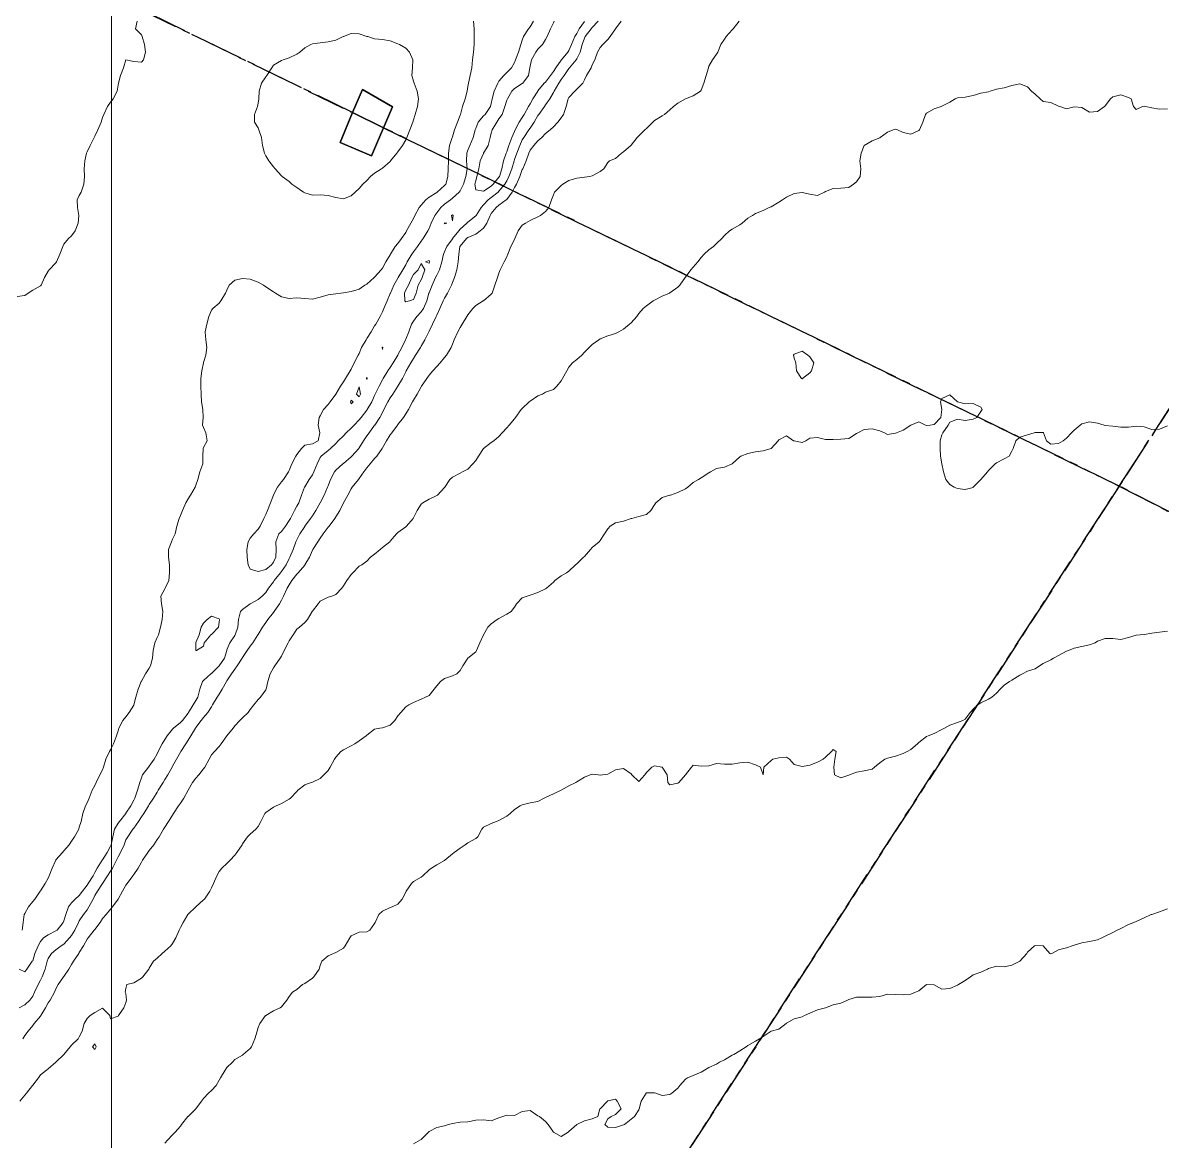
# Model space of a CAD drawing. Header units: centimetres. Extents: x 0 to 642158, y -847 to 649707.
# Drawn here: x 615961.1 to 616034.4, y 620206.2 to 620278.1 of the extents above; entities that cross this region are included whole.
import ezdxf

# ---------------------------------------------------------------- set-up
doc = ezdxf.new("R2010")
doc.units = ezdxf.units.CM
doc.header["$MEASUREMENT"] = 0
doc.linetypes.add('CENTERX2', pattern=[4, 2.5, -0.5, 0.5, -0.5])
doc.layers.add('MEV_grille', color=254, linetype='Continuous', lineweight=9)
doc.layers.add('WAL_topographie 0.5', color=253, linetype='Continuous', lineweight=20)
doc.layers.add('SPW_parcellaire cadastral', color=7, linetype='CENTERX2', lineweight=25, true_color=0xff0542)

# ---------------------------------------------------------------- blocks, each defined once
blk = doc.blocks.new('*U112')
at = {"layer": 'MEV_grille', "transparency": 33554687}
blk.add_lwpolyline([(0, 1825.476), (0, -1825.476)], dxfattribs=at)
blk = doc.blocks.new('*U113')
at = {"layer": 'MEV_grille', "color": 0, "linetype": 'ByBlock', "lineweight": -2, "transparency": 16777216}
blk.add_blockref('*U112', (600, 0), dxfattribs=at)

msp = doc.modelspace()

# ---------------------------------------------------------------- linework, layer by layer
at = {"layer": 'SPW_parcellaire cadastral'}
for points in [[(616118.04, 620382.235), (616031.659, 620248.331), (615984.324, 620271.39), (615984.893, 620272.731), (615982.963, 620273.84), (615982.334, 620272.36), (615961.505, 620282.512), (615969.185, 620294.979), (615977.961, 620308.915), (615986.263, 620322.005), (615995.821, 620337.861), (616004.045, 620351.134), (616016.126, 620371.393), (615961.881, 620390.136), (615971.905, 620416.878), (616062.549, 620385.935), (616077.627, 620408.871), (616090.561, 620401.059), (616118.04, 620382.235)], [(616129.31, 620374.515), (616178.576, 620340.419), (616177.478, 620338.956), (616129.194, 620273.681), (616147.203, 620247.746), (616113.067, 620206.183), (616031.659, 620248.331), (616118.04, 620382.235), (616129.31, 620374.515)], [(615891.917, 620173.613), (615895.065, 620178.511), (615907.563, 620197.954), (615915.913, 620210.944), (615922.479, 620221.159), (615926.892, 620228.023), (615935.274, 620241.065), (615943.12, 620253.27), (615952.038, 620267.144), (615960.558, 620280.975), (615961.505, 620282.512), (615982.334, 620272.36), (615981.524, 620270.44), (615983.554, 620269.58), (615984.324, 620271.39), (616031.659, 620248.331), (615953.145, 620127.255), (615929.465, 620143.854), (615915.182, 620112.256), (615895.058, 620127.02), (615872.572, 620143.518), (615891.917, 620173.613)], [(615982.334, 620272.36), (615982.963, 620273.84), (615984.893, 620272.731), (615984.324, 620271.39), (615982.334, 620272.36)], [(615982.334, 620272.36), (615984.324, 620271.39), (615983.554, 620269.58), (615981.524, 620270.44), (615982.334, 620272.36)], [(615953.145, 620127.255), (616031.659, 620248.331), (616113.067, 620206.183), (616073.592, 620158.112), (616067.603, 620150.735), (616044.916, 620121.783), (616044.003, 620120.557), (616016.529, 620083.663), (616016.323, 620083.38), (615956.854, 620124.661), (615953.145, 620127.255)]]:
    msp.add_lwpolyline(points, dxfattribs=at)
at = {"layer": 'WAL_topographie 0.5'}
for points in [[(615968.481, 620278.25), (615968.375, 620277.75), (615968.75, 620277.375), (615968.792, 620277.25), (615968.937, 620276.75), (615969.019, 620276.25), (615968.885, 620275.75), (615968.75, 620275.598), (615968.25, 620275.65), (615967.75, 620275.75), (615967.583, 620275.25), (615967.39, 620274.75), (615967.279, 620274.25), (615967.25, 620274.125), (615967.175, 620273.75), (615966.92, 620273.25), (615966.75, 620273.042), (615966.556, 620272.75), (615966.33, 620272.25), (615966.25, 620272.039), (615966.15, 620271.75), (615965.932, 620271.25), (615965.75, 620270.85), (615965.71, 620270.75), (615965.448, 620270.25), (615965.25, 620269.837), (615965.22, 620269.75), (615965.099, 620269.25), (615965.069, 620268.75), (615965.077, 620268.25), (615965.042, 620267.75), (615964.875, 620267.25), (615964.75, 620267.033), (615964.612, 620266.75), (615964.63, 620266.25), (615964.73, 620265.75), (615964.679, 620265.25), (615964.491, 620264.75), (615964.25, 620264.432), (615964.06, 620264.25), (615963.75, 620263.889), (615963.68, 620263.75), (615963.5, 620263.25), (615963.278, 620262.75), (615963.25, 620262.694), (615962.806, 620262.25), (615962.75, 620262.15), (615962.5, 620261.75), (615962.295, 620261.25), (615962.25, 620261.224), (615961.75, 620260.934), (615961.458, 620260.75), (615961.25, 620260.583), (615960.75, 620260.533)], [(615960.876, 620214.75), (615961.25, 620214.954), (615961.565, 620215.25), (615961.75, 620215.509), (615961.875, 620215.75), (615962.108, 620216.25), (615962.25, 620216.539), (615962.359, 620216.75), (615962.551, 620217.25), (615962.681, 620217.75), (615962.75, 620217.929), (615962.967, 620218.25), (615963.25, 620218.492), (615963.582, 620218.75), (615963.75, 620218.853), (615964.129, 620219.25), (615964.25, 620219.417), (615964.453, 620219.75), (615964.7, 620220.25), (615964.75, 620220.36), (615965.01, 620220.75), (615965.25, 620221.06), (615965.371, 620221.25), (615965.634, 620221.75), (615965.75, 620221.971), (615965.929, 620222.25), (615966.249, 620222.75), (615966.25, 620222.752), (615966.568, 620223.25), (615966.75, 620223.546), (615966.889, 620223.75), (615967.149, 620224.25), (615967.25, 620224.464), (615967.402, 620224.75), (615967.632, 620225.25), (615967.75, 620225.555), (615967.871, 620225.75), (615968.201, 620226.25), (615968.25, 620226.319), (615968.559, 620226.75), (615968.75, 620227.036), (615968.896, 620227.25), (615969.197, 620227.75), (615969.25, 620227.842), (615969.517, 620228.25), (615969.75, 620228.628), (615969.833, 620228.75), (615970.138, 620229.25), (615970.25, 620229.444), (615970.444, 620229.75), (615970.727, 620230.25), (615970.75, 620230.296), (615970.994, 620230.75), (615971.25, 620231.21), (615971.274, 620231.25), (615971.6, 620231.75), (615971.75, 620231.982), (615971.916, 620232.25), (615972.216, 620232.75), (615972.25, 620232.8), (615972.59, 620233.25), (615972.75, 620233.445), (615973.022, 620233.75), (615973.25, 620234.127), (615973.321, 620234.25), (615973.629, 620234.75), (615973.75, 620234.94), (615973.948, 620235.25), (615974.224, 620235.75), (615974.25, 620235.793), (615974.535, 620236.25), (615974.75, 620236.536), (615974.905, 620236.75), (615975.218, 620237.25), (615975.25, 620237.3), (615975.55, 620237.75), (615975.75, 620238.031), (615975.918, 620238.25), (615976.241, 620238.75), (615976.25, 620238.769), (615976.539, 620239.25), (615976.75, 620239.555), (615976.884, 620239.75), (615977.25, 620240.197), (615977.291, 620240.25), (615977.626, 620240.75), (615977.75, 620240.996), (615977.879, 620241.25), (615978.119, 620241.75), (615978.25, 620241.978), (615978.43, 620242.25), (615978.75, 620242.652), (615978.839, 620242.75), (615979.25, 620243.243), (615979.256, 620243.25), (615979.566, 620243.75), (615979.75, 620244.194), (615979.781, 620244.25), (615980.086, 620244.75), (615980.25, 620244.986), (615980.436, 620245.25), (615980.75, 620245.676), (615980.815, 620245.75), (615981.197, 620246.25), (615981.25, 620246.34), (615981.519, 620246.75), (615981.748, 620247.25), (615981.75, 620247.254), (615982.021, 620247.75), (615982.25, 620248.159), (615982.314, 620248.25), (615982.701, 620248.75), (615982.75, 620248.815), (615983.057, 620249.25), (615983.25, 620249.495), (615983.464, 620249.75), (615983.75, 620250.094), (615983.896, 620250.25), (615984.229, 620250.75), (615984.25, 620250.784), (615984.516, 620251.25), (615984.75, 620251.62), (615984.847, 620251.75), (615985.218, 620252.25), (615985.25, 620252.301), (615985.6, 620252.75), (615985.75, 620252.984), (615985.928, 620253.25), (615986.191, 620253.75), (615986.25, 620253.864), (615986.493, 620254.25), (615986.75, 620254.715), (615986.773, 620254.75), (615987.106, 620255.25), (615987.25, 620255.465), (615987.502, 620255.75), (615987.75, 620256.031), (615987.975, 620256.25), (615988.25, 620256.592), (615988.368, 620256.75), (615988.664, 620257.25), (615988.75, 620257.469), (615988.877, 620257.75), (615989.095, 620258.25), (615989.25, 620258.54), (615989.384, 620258.75), (615989.679, 620259.25), (615989.75, 620259.357), (615990.06, 620259.75), (615990.25, 620259.946), (615990.741, 620260.25), (615990.75, 620260.256), (615991.25, 620260.685), (615991.303, 620260.75), (615991.475, 620261.25), (615991.644, 620261.75), (615991.75, 620262.021), (615991.835, 620262.25), (615992.085, 620262.75), (615992.25, 620263.076), (615992.316, 620263.25), (615992.521, 620263.75), (615992.75, 620264.204), (615992.773, 620264.25), (615992.98, 620264.75), (615993.25, 620265.116), (615993.466, 620265.25), (615993.75, 620265.429), (615994.25, 620265.662), (615994.417, 620265.75), (615994.75, 620266.005), (615994.949, 620266.25), (615995.133, 620266.75), (615995.25, 620267.067), (615995.325, 620267.25), (615995.75, 620267.675), (615995.848, 620267.75), (615996.25, 620267.984), (615996.75, 620268.133), (615997.25, 620268.199), (615997.6, 620268.25), (615997.75, 620268.288), (615998.25, 620268.567), (615998.5, 620268.75), (615998.75, 620269.143), (615998.857, 620269.25), (615999.25, 620269.412), (615999.621, 620269.75), (615999.75, 620269.839), (616000.237, 620270.25), (616000.25, 620270.264), (616000.633, 620270.75), (616000.75, 620270.875), (616001.143, 620271.25), (616001.25, 620271.346), (616001.646, 620271.75), (616001.75, 620271.854), (616002.25, 620272.156), (616002.4, 620272.25), (616002.75, 620272.534), (616002.972, 620272.75), (616003.25, 620272.977), (616003.75, 620273.25), (616003.75, 620273.25), (616004.25, 620273.44), (616004.714, 620273.75), (616004.75, 620273.796), (616004.929, 620274.25), (616005.086, 620274.75), (616005.219, 620275.25), (616005.25, 620275.345), (616005.493, 620275.75), (616005.75, 620276.125), (616005.831, 620276.25), (616006.031, 620276.75), (616006.25, 620277.096), (616006.355, 620277.25), (616006.75, 620277.679), (616006.807, 620277.75), (616007.206, 620278.25)], [(615960.886, 620217.25), (615961.25, 620217.076), (615961.378, 620217.25), (615961.727, 620217.75), (615961.75, 620217.786), (615961.893, 620218.25), (615962.099, 620218.75), (615962.25, 620219.027), (615962.457, 620219.25), (615962.75, 620219.453), (615963.25, 620219.698), (615963.316, 620219.75), (615963.702, 620220.25), (615963.75, 620220.349), (615963.886, 620220.75), (615964.063, 620221.25), (615964.25, 620221.506), (615964.479, 620221.75), (615964.75, 620221.987), (615964.951, 620222.25), (615965.25, 620222.646), (615965.317, 620222.75), (615965.631, 620223.25), (615965.75, 620223.468), (615965.909, 620223.75), (615966.225, 620224.25), (615966.25, 620224.283), (615966.536, 620224.75), (615966.75, 620225.153), (615966.796, 620225.25), (615966.9, 620225.75), (615967.017, 620226.25), (615967.25, 620226.631), (615967.329, 620226.75), (615967.733, 620227.25), (615967.75, 620227.272), (615968.074, 620227.75), (615968.25, 620228.115), (615968.319, 620228.25), (615968.488, 620228.75), (615968.638, 620229.25), (615968.75, 620229.555), (615968.821, 620229.75), (615969.191, 620230.25), (615969.25, 620230.313), (615969.565, 620230.75), (615969.75, 620231.097), (615969.823, 620231.25), (615970.073, 620231.75), (615970.25, 620232.027), (615970.402, 620232.25), (615970.75, 620232.678), (615970.814, 620232.75), (615971.25, 620233.111), (615971.383, 620233.25), (615971.75, 620233.712), (615971.777, 620233.75), (615972.085, 620234.25), (615972.25, 620234.532), (615972.367, 620234.75), (615972.496, 620235.25), (615972.674, 620235.75), (615972.75, 620235.81), (615973.22, 620236.25), (615973.25, 620236.271), (615973.745, 620236.75), (615973.75, 620236.757), (615974.089, 620237.25), (615974.239, 620237.75), (615974.25, 620237.791), (615974.425, 620238.25), (615974.75, 620238.707), (615974.777, 620238.75), (615974.945, 620239.25), (615974.983, 620239.75), (615975.123, 620240.25), (615975.25, 620240.394), (615975.738, 620240.75), (615975.75, 620240.758), (615976.25, 620241.029), (615976.523, 620241.25), (615976.75, 620241.483), (615976.917, 620241.75), (615977.25, 620242.176), (615977.296, 620242.25), (615977.693, 620242.75), (615977.75, 620242.827), (615978.049, 620243.25), (615978.25, 620243.665), (615978.304, 620243.75), (615978.504, 620244.25), (615978.686, 620244.75), (615978.75, 620244.877), (615978.946, 620245.25), (615979.25, 620245.727), (615979.267, 620245.75), (615979.632, 620246.25), (615979.75, 620246.413), (615979.974, 620246.75), (615980.25, 620247.241), (615980.255, 620247.25), (615980.501, 620247.75), (615980.715, 620248.25), (615980.75, 620248.349), (615980.908, 620248.75), (615981.157, 620249.25), (615981.25, 620249.356), (615981.7, 620249.75), (615981.75, 620249.787), (615982.25, 620250.211), (615982.289, 620250.25), (615982.724, 620250.75), (615982.75, 620250.785), (615983.027, 620251.25), (615983.25, 620251.554), (615983.392, 620251.75), (615983.75, 620252.245), (615983.753, 620252.25), (615984.087, 620252.75), (615984.25, 620253.065), (615984.346, 620253.25), (615984.602, 620253.75), (615984.75, 620254.009), (615984.912, 620254.25), (615985.25, 620254.75), (615985.25, 620254.75), (615985.538, 620255.25), (615985.75, 620255.67), (615985.789, 620255.75), (615986.071, 620256.25), (615986.25, 620256.545), (615986.389, 620256.75), (615986.705, 620257.25), (615986.75, 620257.334), (615986.982, 620257.75), (615987.229, 620258.25), (615987.25, 620258.289), (615987.467, 620258.75), (615987.714, 620259.25), (615987.75, 620259.334), (615987.947, 620259.75), (615988.164, 620260.25), (615988.25, 620260.424), (615988.44, 620260.75), (615988.688, 620261.25), (615988.75, 620261.424), (615988.879, 620261.75), (615989.031, 620262.25), (615989.134, 620262.75), (615989.167, 620263.25), (615989.239, 620263.75), (615989.25, 620263.768), (615989.667, 620264.25), (615989.75, 620264.319), (615990.25, 620264.548), (615990.537, 620264.75), (615990.75, 620264.916), (615990.962, 620265.25), (615991.187, 620265.75), (615991.25, 620265.864), (615991.558, 620266.25), (615991.75, 620266.401), (615992.218, 620266.75), (615992.25, 620266.78), (615992.605, 620267.25), (615992.75, 620267.54), (615992.866, 620267.75), (615993.087, 620268.25), (615993.25, 620268.7), (615993.277, 620268.75), (615993.497, 620269.25), (615993.664, 620269.75), (615993.75, 620269.941), (615993.984, 620270.25), (615994.25, 620270.556), (615994.51, 620270.75), (615994.75, 620271.009), (615995.039, 620271.25), (615995.25, 620271.446), (615995.534, 620271.75), (615995.75, 620272.032), (615995.89, 620272.25), (615996.081, 620272.75), (615996.208, 620273.25), (615996.25, 620273.333), (615996.635, 620273.75), (615996.75, 620273.861), (615997.134, 620274.25), (615997.25, 620274.469), (615997.39, 620274.75), (615997.676, 620275.25), (615997.75, 620275.436), (615997.911, 620275.75), (615998.095, 620276.25), (615998.25, 620276.546), (615998.423, 620276.75), (615998.75, 620277.069), (615998.91, 620277.25), (615999.247, 620277.75), (615999.25, 620277.755), (615999.604, 620278.25)], [(615990.118, 620278.25), (615990.157, 620277.75), (615990.152, 620277.25), (615990.144, 620276.75), (615990.105, 620276.25), (615990.056, 620275.75), (615990, 620275.25), (615989.889, 620274.75), (615989.785, 620274.25), (615989.75, 620274.036), (615989.705, 620273.75), (615989.568, 620273.25), (615989.399, 620272.75), (615989.268, 620272.25), (615989.25, 620272.197), (615989.08, 620271.75), (615988.893, 620271.25), (615988.75, 620270.81), (615988.728, 620270.75), (615988.57, 620270.25), (615988.495, 620269.75), (615988.493, 620269.25), (615988.49, 620268.75), (615988.46, 620268.25), (615988.323, 620267.75), (615988.25, 620267.667), (615987.783, 620267.25), (615987.75, 620267.23), (615987.25, 620266.923), (615987.034, 620266.75), (615986.75, 620266.416), (615986.61, 620266.25), (615986.329, 620265.75), (615986.25, 620265.556), (615986.079, 620265.25), (615985.805, 620264.75), (615985.75, 620264.654), (615985.475, 620264.25), (615985.25, 620263.94), (615985.065, 620263.75), (615984.764, 620263.25), (615984.75, 620263.218), (615984.467, 620262.75), (615984.25, 620262.351), (615984.171, 620262.25), (615983.75, 620261.781), (615983.722, 620261.75), (615983.25, 620261.33), (615983.121, 620261.25), (615982.75, 620260.992), (615982.25, 620260.849), (615981.75, 620260.774), (615981.568, 620260.75), (615981.25, 620260.701), (615980.75, 620260.639), (615980.25, 620260.483), (615979.75, 620260.362), (615979.25, 620260.393), (615978.75, 620260.448), (615978.25, 620260.401), (615977.75, 620260.505), (615977.375, 620260.75), (615977.25, 620260.833), (615976.75, 620261.15), (615976.595, 620261.25), (615976.25, 620261.458), (615975.75, 620261.648), (615975.25, 620261.68), (615974.75, 620261.575), (615974.399, 620261.25), (615974.25, 620260.927), (615974.162, 620260.75), (615973.853, 620260.25), (615973.75, 620260.107), (615973.333, 620259.75), (615973.25, 620259.656), (615973.083, 620259.25), (615972.948, 620258.75), (615972.85, 620258.25), (615972.898, 620257.75), (615972.952, 620257.25), (615972.891, 620256.75), (615972.75, 620256.286), (615972.731, 620256.25), (615972.63, 620255.75), (615972.565, 620255.25), (615972.562, 620254.75), (615972.597, 620254.25), (615972.605, 620253.75), (615972.689, 620253.25), (615972.712, 620252.75), (615972.673, 620252.25), (615972.75, 620252.096), (615972.9, 620251.75), (615972.974, 620251.25), (615972.75, 620250.817), (615972.708, 620250.75), (615972.692, 620250.25), (615972.702, 620249.75), (615972.513, 620249.25), (615972.375, 620248.75), (615972.25, 620248.383), (615972.205, 620248.25), (615971.912, 620247.75), (615971.75, 620247.51), (615971.595, 620247.25), (615971.387, 620246.75), (615971.25, 620246.444), (615971.176, 620246.25), (615971.023, 620245.75), (615970.921, 620245.25), (615970.75, 620244.908), (615970.683, 620244.75), (615970.483, 620244.25), (615970.485, 620243.75), (615970.56, 620243.25), (615970.546, 620242.75), (615970.509, 620242.25), (615970.269, 620241.75), (615970.25, 620241.719), (615970, 620241.25), (615970.034, 620240.75), (615970.122, 620240.25), (615970.075, 620239.75), (615969.981, 620239.25), (615969.84, 620238.75), (615969.75, 620238.591), (615969.611, 620238.25), (615969.507, 620237.75), (615969.462, 620237.25), (615969.327, 620236.75), (615969.25, 620236.604), (615969.006, 620236.25), (615968.75, 620235.783), (615968.73, 620235.75), (615968.535, 620235.25), (615968.396, 620234.75), (615968.26, 620234.25), (615968.25, 620234.227), (615967.96, 620233.75), (615967.75, 620233.48), (615967.556, 620233.25), (615967.296, 620232.75), (615967.25, 620232.586), (615967.147, 620232.25), (615966.944, 620231.75), (615966.75, 620231.355), (615966.687, 620231.25), (615966.461, 620230.75), (615966.315, 620230.25), (615966.25, 620230.07), (615966.078, 620229.75), (615965.833, 620229.25), (615965.75, 620229.06), (615965.579, 620228.75), (615965.375, 620228.25), (615965.25, 620227.952), (615965.15, 620227.75), (615964.97, 620227.25), (615964.861, 620226.75), (615964.75, 620226.38), (615964.709, 620226.25), (615964.431, 620225.75), (615964.25, 620225.479), (615964.099, 620225.25), (615963.75, 620224.854), (615963.658, 620224.75), (615963.25, 620224.275), (615963.232, 620224.25), (615963.007, 620223.75), (615962.821, 620223.25), (615962.75, 620223.107), (615962.546, 620222.75), (615962.25, 620222.283), (615962.227, 620222.25), (615961.881, 620221.75), (615961.75, 620221.587), (615961.491, 620221.25), (615961.25, 620220.822), (615961.21, 620220.75), (615961.13, 620220.25), (615961.084, 620219.75)], [(615993.976, 620278.25), (615993.75, 620277.879), (615993.658, 620277.75), (615993.326, 620277.25), (615993.25, 620277.023), (615993.161, 620276.75), (615993.011, 620276.25), (615992.817, 620275.75), (615992.75, 620275.592), (615992.556, 620275.25), (615992.25, 620274.946), (615992.061, 620274.75), (615991.75, 620274.38), (615991.667, 620274.25), (615991.442, 620273.75), (615991.311, 620273.25), (615991.25, 620272.939), (615991.197, 620272.75), (615990.85, 620272.25), (615990.75, 620272.146), (615990.421, 620271.75), (615990.25, 620271.345), (615990.214, 620271.25), (615990.084, 620270.75), (615989.876, 620270.25), (615989.75, 620269.945), (615989.684, 620269.75), (615989.662, 620269.25), (615989.693, 620268.75), (615989.617, 620268.25), (615989.46, 620267.75), (615989.25, 620267.33), (615989.195, 620267.25), (615988.75, 620266.847), (615988.628, 620266.75), (615988.25, 620266.466), (615988.004, 620266.25), (615987.75, 620265.921), (615987.629, 620265.75), (615987.393, 620265.25), (615987.25, 620264.898), (615987.172, 620264.75), (615986.876, 620264.25), (615986.75, 620264.088), (615986.505, 620263.75), (615986.25, 620263.413), (615986.136, 620263.25), (615985.851, 620262.75), (615985.75, 620262.575), (615985.554, 620262.25), (615985.271, 620261.75), (615985.25, 620261.709), (615984.977, 620261.25), (615984.762, 620260.75), (615984.75, 620260.714), (615984.548, 620260.25), (615984.347, 620259.75), (615984.25, 620259.541), (615984.097, 620259.25), (615983.822, 620258.75), (615983.75, 620258.631), (615983.519, 620258.25), (615983.25, 620257.826), (615983.195, 620257.75), (615982.903, 620257.25), (615982.75, 620256.869), (615982.691, 620256.75), (615982.433, 620256.25), (615982.25, 620255.853), (615982.184, 620255.75), (615981.877, 620255.25), (615981.75, 620255.026), (615981.555, 620254.75), (615981.257, 620254.25), (615981.25, 620254.238), (615980.892, 620253.75), (615980.75, 620253.576), (615980.465, 620253.25), (615980.25, 620252.857), (615980.184, 620252.75), (615980.111, 620252.25), (615980.217, 620251.75), (615980.108, 620251.25), (615979.75, 620251.039), (615979.25, 620250.96), (615979.049, 620250.75), (615978.75, 620250.368), (615978.679, 620250.25), (615978.433, 620249.75), (615978.25, 620249.333), (615978.209, 620249.25), (615977.896, 620248.75), (615977.75, 620248.595), (615977.509, 620248.25), (615977.25, 620247.769), (615977.24, 620247.75), (615977.044, 620247.25), (615976.854, 620246.75), (615976.75, 620246.498), (615976.632, 620246.25), (615976.387, 620245.75), (615976.25, 620245.553), (615975.976, 620245.25), (615975.75, 620244.977), (615975.614, 620244.75), (615975.521, 620244.25), (615975.558, 620243.75), (615975.618, 620243.25), (615975.75, 620242.985), (615976.25, 620242.821), (615976.75, 620242.964), (615977.119, 620243.25), (615977.25, 620243.428), (615977.387, 620243.75), (615977.408, 620244.25), (615977.384, 620244.75), (615977.577, 620245.25), (615977.75, 620245.403), (615978.011, 620245.75), (615978.25, 620246.109), (615978.329, 620246.25), (615978.59, 620246.75), (615978.75, 620247.029), (615978.88, 620247.25), (615979.048, 620247.75), (615979.238, 620248.25), (615979.25, 620248.269), (615979.534, 620248.75), (615979.75, 620249.06), (615979.848, 620249.25), (615980.058, 620249.75), (615980.25, 620250.166), (615980.317, 620250.25), (615980.75, 620250.614), (615980.909, 620250.75), (615981.25, 620251.071), (615981.404, 620251.25), (615981.75, 620251.568), (615981.926, 620251.75), (615982.25, 620252.061), (615982.427, 620252.25), (615982.75, 620252.593), (615982.879, 620252.75), (615983.25, 620253.211), (615983.278, 620253.25), (615983.574, 620253.75), (615983.75, 620254.157), (615983.794, 620254.25), (615984.04, 620254.75), (615984.25, 620255.173), (615984.298, 620255.25), (615984.608, 620255.75), (615984.75, 620255.963), (615984.95, 620256.25), (615985.241, 620256.75), (615985.25, 620256.769), (615985.495, 620257.25), (615985.733, 620257.75), (615985.75, 620257.792), (615985.958, 620258.25), (615986.127, 620258.75), (615986.25, 620258.951), (615986.461, 620259.25), (615986.75, 620259.536), (615986.89, 620259.75), (615987.103, 620260.25), (615987.245, 620260.75), (615987.25, 620260.765), (615987.442, 620261.25), (615987.666, 620261.75), (615987.75, 620261.909), (615987.923, 620262.25), (615988.083, 620262.75), (615988.18, 620263.25), (615988.25, 620263.41), (615988.398, 620263.75), (615988.75, 620264.234), (615988.761, 620264.25), (615989.159, 620264.75), (615989.25, 620264.865), (615989.691, 620265.25), (615989.75, 620265.312), (615990.25, 620265.714), (615990.28, 620265.75), (615990.596, 620266.25), (615990.75, 620266.418), (615991.052, 620266.75), (615991.25, 620266.898), (615991.697, 620267.25), (615991.75, 620267.3), (615992.119, 620267.75), (615992.25, 620267.974), (615992.394, 620268.25), (615992.573, 620268.75), (615992.72, 620269.25), (615992.75, 620269.343), (615992.892, 620269.75), (615993.09, 620270.25), (615993.25, 620270.601), (615993.339, 620270.75), (615993.678, 620271.25), (615993.75, 620271.357), (615994.009, 620271.75), (615994.25, 620272.167), (615994.31, 620272.25), (615994.67, 620272.75), (615994.75, 620272.858), (615995.021, 620273.25), (615995.25, 620273.655), (615995.298, 620273.75), (615995.603, 620274.25), (615995.75, 620274.487), (615995.942, 620274.75), (615996.25, 620275.191), (615996.296, 620275.25), (615996.709, 620275.75), (615996.75, 620275.818), (615996.964, 620276.25), (615997.098, 620276.75), (615997.25, 620277.163), (615997.295, 620277.25), (615997.677, 620277.75), (615997.75, 620277.839), (615998.133, 620278.25)], [(615995.298, 620278.25), (615995.25, 620278.135), (615995.064, 620277.75), (615994.839, 620277.25), (615994.75, 620277.075), (615994.547, 620276.75), (615994.25, 620276.45), (615994.112, 620276.25), (615993.847, 620275.75), (615993.75, 620275.352), (615993.724, 620275.25), (615993.649, 620274.75), (615993.284, 620274.25), (615993.25, 620274.227), (615992.75, 620273.907), (615992.584, 620273.75), (615992.289, 620273.25), (615992.25, 620273.162), (615992.13, 620272.75), (615991.945, 620272.25), (615991.75, 620271.957), (615991.605, 620271.75), (615991.31, 620271.25), (615991.25, 620271.034), (615991.18, 620270.75), (615991.045, 620270.25), (615990.758, 620269.75), (615990.75, 620269.736), (615990.547, 620269.25), (615990.456, 620268.75), (615990.328, 620268.25), (615990.25, 620267.967), (615990.204, 620267.75), (615990.25, 620267.398), (615990.75, 620267.299), (615991.25, 620267.627)], [(615991.25, 620267.627), (615991.38, 620267.75), (615991.75, 620268.207), (615991.777, 620268.25), (615991.943, 620268.75), (615992.044, 620269.25), (615992.208, 620269.75), (615992.25, 620269.832), (615992.393, 620270.25), (615992.583, 620270.75), (615992.75, 620271.148), (615992.791, 620271.25), (615993.044, 620271.75), (615993.25, 620272.041), (615993.377, 620272.25), (615993.649, 620272.75), (615993.75, 620272.937), (615993.921, 620273.25), (615994.247, 620273.75), (615994.25, 620273.753), (615994.665, 620274.25), (615994.75, 620274.311), (615995.073, 620274.75), (615995.25, 620274.998), (615995.397, 620275.25), (615995.75, 620275.73), (615995.767, 620275.75), (615996.174, 620276.25), (615996.25, 620276.359), (615996.42, 620276.75), (615996.623, 620277.25), (615996.75, 620277.451), (615996.918, 620277.75), (615997.25, 620278.235)], [(615982.495, 620267.25), (615982.25, 620267.01), (615981.75, 620266.81), (615981.25, 620266.889), (615980.75, 620267.036), (615980.25, 620267.073), (615979.75, 620267.054), (615979.25, 620267.201), (615979.167, 620267.25), (615978.75, 620267.537), (615978.433, 620267.75), (615978.25, 620267.924), (615977.798, 620268.25), (615977.75, 620268.295), (615977.355, 620268.75), (615977.25, 620268.871), (615976.938, 620269.25), (615976.75, 620269.591), (615976.674, 620269.75), (615976.544, 620270.25), (615976.464, 620270.75), (615976.302, 620271.25), (615976.25, 620271.381), (615976.026, 620271.75), (615976.019, 620272.25), (615976.213, 620272.75), (615976.25, 620272.964), (615976.3, 620273.25), (615976.318, 620273.75), (615976.463, 620274.25), (615976.75, 620274.659), (615976.805, 620274.75), (615977.13, 620275.25), (615977.25, 620275.407), (615977.75, 620275.706), (615977.855, 620275.75), (615978.25, 620275.886), (615978.75, 620276.114), (615978.928, 620276.25), (615979.25, 620276.524), (615979.65, 620276.75), (615979.75, 620276.795), (615980.25, 620276.845), (615980.75, 620276.911), (615981.25, 620277.027), (615981.731, 620277.25), (615981.75, 620277.259), (615982.25, 620277.46), (615982.75, 620277.433), (615983.25, 620277.267), (615983.306, 620277.25), (615983.75, 620277.119), (615984.25, 620277.064), (615984.75, 620276.986), (615985.25, 620276.798), (615985.35, 620276.75), (615985.75, 620276.506), (615985.994, 620276.25), (615986.204, 620275.75), (615986.18, 620275.25), (615986.137, 620274.75), (615986.25, 620274.382), (615986.285, 620274.25), (615986.477, 620273.75), (615986.571, 620273.25), (615986.515, 620272.75), (615986.361, 620272.25), (615986.25, 620271.904), (615986.2, 620271.75), (615986.021, 620271.25), (615985.818, 620270.75), (615985.75, 620270.616), (615985.545, 620270.25), (615985.25, 620269.834), (615985.184, 620269.75), (615984.776, 620269.25), (615984.75, 620269.216), (615984.25, 620268.78), (615984.2, 620268.75), (615983.75, 620268.469), (615983.489, 620268.25), (615983.25, 620268), (615982.996, 620267.75), (615982.75, 620267.473), (615982.495, 620267.25)], [(615961.112, 620212.75), (615961.25, 620212.977), (615961.463, 620213.25), (615961.75, 620213.623), (615961.853, 620213.75), (615962.25, 620214.209), (615962.275, 620214.25), (615962.57, 620214.75), (615962.75, 620215.066), (615962.869, 620215.25), (615963.145, 620215.75), (615963.25, 620215.981), (615963.388, 620216.25), (615963.736, 620216.75), (615963.75, 620216.77), (615964.08, 620217.25), (615964.25, 620217.538), (615964.381, 620217.75), (615964.714, 620218.25), (615964.75, 620218.304), (615965.029, 620218.75), (615965.25, 620219.163), (615965.312, 620219.25), (615965.716, 620219.75), (615965.75, 620219.794), (615966.088, 620220.25), (615966.25, 620220.491), (615966.48, 620220.75), (615966.75, 620221.092), (615966.891, 620221.25), (615967.25, 620221.742), (615967.255, 620221.75), (615967.527, 620222.25), (615967.75, 620222.643), (615967.824, 620222.75), (615968.194, 620223.25), (615968.25, 620223.34), (615968.541, 620223.75), (615968.75, 620224.136), (615968.813, 620224.25), (615969.153, 620224.75), (615969.25, 620224.867), (615969.552, 620225.25), (615969.75, 620225.575), (615969.878, 620225.75), (615970.177, 620226.25), (615970.25, 620226.375), (615970.498, 620226.75), (615970.75, 620227.15), (615970.811, 620227.25), (615971.134, 620227.75), (615971.25, 620227.93), (615971.481, 620228.25), (615971.75, 620228.75), (615971.75, 620228.75), (615972.03, 620229.25), (615972.25, 620229.535), (615972.442, 620229.75), (615972.75, 620230.139), (615972.831, 620230.25), (615973.108, 620230.75), (615973.25, 620231.023), (615973.455, 620231.25), (615973.75, 620231.579), (615973.887, 620231.75), (615974.241, 620232.25), (615974.25, 620232.263), (615974.638, 620232.75), (615974.75, 620232.901), (615975.086, 620233.25), (615975.25, 620233.404), (615975.604, 620233.75), (615975.75, 620233.959), (615975.985, 620234.25), (615976.25, 620234.596), (615976.41, 620234.75), (615976.75, 620235.222), (615976.764, 620235.25), (615976.876, 620235.75), (615977.034, 620236.25), (615977.25, 620236.637), (615977.331, 620236.75), (615977.674, 620237.25), (615977.75, 620237.375), (615977.939, 620237.75), (615978.195, 620238.25), (615978.25, 620238.363), (615978.503, 620238.75), (615978.75, 620239.112), (615978.917, 620239.25), (615979.25, 620239.545), (615979.437, 620239.75), (615979.74, 620240.25), (615979.75, 620240.268), (615980.108, 620240.75), (615980.25, 620240.919), (615980.75, 620241.176), (615980.987, 620241.25), (615981.25, 620241.359), (615981.633, 620241.75), (615981.75, 620241.899), (615981.963, 620242.25), (615982.25, 620242.648), (615982.355, 620242.75), (615982.75, 620243.165), (615982.925, 620243.25), (615983.25, 620243.491), (615983.483, 620243.75), (615983.75, 620243.95), (615984.103, 620244.25), (615984.25, 620244.375), (615984.719, 620244.75), (615984.75, 620244.774), (615985.15, 620245.25), (615985.25, 620245.35), (615985.75, 620245.713), (615985.795, 620245.75), (615986.23, 620246.25), (615986.25, 620246.288), (615986.485, 620246.75), (615986.75, 620247.159), (615986.861, 620247.25), (615987.25, 620247.494), (615987.75, 620247.717), (615987.795, 620247.75), (615988.25, 620248.234), (615988.263, 620248.25), (615988.588, 620248.75), (615988.75, 620248.898), (615989.25, 620249.167), (615989.41, 620249.25), (615989.75, 620249.417), (615990.077, 620249.75), (615990.25, 620249.981), (615990.434, 620250.25), (615990.75, 620250.75), (615990.75, 620250.75), (615991.25, 620251.139), (615991.411, 620251.25), (615991.75, 620251.526), (615991.962, 620251.75), (615992.25, 620252.079), (615992.408, 620252.25), (615992.75, 620252.656), (615992.813, 620252.75), (615993.179, 620253.25), (615993.25, 620253.321), (615993.7, 620253.75), (615993.75, 620253.791), (615994.25, 620254.127), (615994.542, 620254.25), (615994.75, 620254.364), (615995.25, 620254.554), (615995.464, 620254.75), (615995.75, 620255.093), (615995.846, 620255.25), (615996.111, 620255.75), (615996.25, 620255.984), (615996.48, 620256.25), (615996.75, 620256.477), (615997.074, 620256.75), (615997.25, 620256.941), (615997.55, 620257.25), (615997.75, 620257.434), (615998.164, 620257.75), (615998.25, 620257.813), (615998.75, 620257.989), (615999.25, 620258.152), (615999.462, 620258.25), (615999.75, 620258.429), (616000.147, 620258.75), (616000.25, 620258.838), (616000.625, 620259.25), (616000.75, 620259.433), (616001.021, 620259.75), (616001.25, 620259.936), (616001.672, 620260.25), (616001.75, 620260.3), (616002.25, 620260.545), (616002.729, 620260.75), (616002.75, 620260.759), (616003.25, 620261.118), (616003.382, 620261.25), (616003.724, 620261.75), (616003.75, 620261.78), (616004.094, 620262.25), (616004.25, 620262.409), (616004.533, 620262.75), (616004.75, 620263.03), (616004.959, 620263.25), (616005.25, 620263.528), (616005.553, 620263.75), (616005.75, 620263.931), (616006.088, 620264.25), (616006.25, 620264.462), (616006.576, 620264.75), (616006.75, 620264.855), (616007.25, 620265.145), (616007.393, 620265.25), (616007.75, 620265.573), (616008.055, 620265.75), (616008.25, 620265.859), (616008.75, 620266.064), (616009.131, 620266.25), (616009.25, 620266.307), (616009.75, 620266.591), (616010, 620266.75), (616010.25, 620266.921), (616010.75, 620267.156), (616011.25, 620267.212), (616011.75, 620267.117), (616012.25, 620267.018), (616012.683, 620267.25), (616012.75, 620267.287), (616013.25, 620267.482), (616013.75, 620267.49), (616014.25, 620267.55), (616014.558, 620267.75), (616014.75, 620267.917), (616014.988, 620268.25), (616015.038, 620268.75), (616014.973, 620269.25), (616015.04, 620269.75), (616015.25, 620270.25), (616015.25, 620270.25), (616015.75, 620270.553), (616016.25, 620270.735), (616016.276, 620270.75), (616016.75, 620271.096), (616017.114, 620271.25), (616017.25, 620271.304), (616017.386, 620271.25), (616017.75, 620271.076), (616018.25, 620270.967), (616018.75, 620271.202), (616018.802, 620271.25), (616019.019, 620271.75), (616019.182, 620272.25), (616019.25, 620272.333), (616019.75, 620272.61), (616020.187, 620272.75), (616020.25, 620272.774), (616020.75, 620273.044), (616021.1, 620273.25), (616021.25, 620273.322), (616021.75, 620273.357), (616022.25, 620273.464), (616022.75, 620273.607), (616023.25, 620273.706), (616023.35, 620273.75), (616023.75, 620273.861), (616024.25, 620273.957), (616024.75, 620274.096), (616025.25, 620274.222), (616025.75, 620274.03), (616026.019, 620273.75), (616026.25, 620273.55), (616026.56, 620273.25), (616026.75, 620273.067), (616027.25, 620273.012), (616027.75, 620272.779), (616027.822, 620272.75), (616028.25, 620272.614), (616028.75, 620272.727), (616029.25, 620272.685), (616029.75, 620272.4), (616030.25, 620272.432), (616030.706, 620272.75), (616030.75, 620272.8), (616031.096, 620273.25), (616031.25, 620273.371), (616031.75, 620273.506), (616032.25, 620273.325), (616032.426, 620273.25), (616032.568, 620272.75), (616032.75, 620272.568), (616033.15, 620272.75), (616033.25, 620272.779), (616033.35, 620272.75), (616033.75, 620272.663), (616034.25, 620272.583), (616034.75, 620272.614)], [(615988.25, 620265.199), (615988.404, 620265.25), (615988.25, 620265.26), (615988.246, 620265.25), (615988.25, 620265.199)], [(615988.75, 620265.405), (615988.801, 620265.75), (615988.75, 620265.785), (615988.704, 620265.75), (615988.75, 620265.405)], [(615985.75, 620260.189), (615986, 620260.25), (615986.25, 620260.343), (615986.415, 620260.75), (615986.548, 620261.25), (615986.75, 620261.606), (615986.799, 620261.75), (615986.983, 620262.25), (615986.75, 620262.648), (615986.546, 620262.25), (615986.25, 620261.938), (615986.149, 620261.75), (615985.93, 620261.25), (615985.75, 620260.949), (615985.679, 620260.75), (615985.696, 620260.25), (615985.75, 620260.189)], [(615987.25, 620262.672), (615987.273, 620262.75), (615987.25, 620262.835), (615987.023, 620262.75), (615987.25, 620262.672)], [(615984.25, 620257.114), (615984.267, 620257.25), (615984.25, 620257.273), (615984.236, 620257.25), (615984.25, 620257.114)], [(616011.271, 620255.25), (616011.25, 620255.235), (616011.204, 620255.25), (616010.881, 620255.75), (616010.838, 620256.25), (616010.75, 620256.55), (616010.706, 620256.75), (616010.75, 620256.809), (616011.25, 620257), (616011.617, 620256.75), (616011.75, 620256.639), (616012.009, 620256.25), (616011.85, 620255.75), (616011.75, 620255.621), (616011.271, 620255.25)], [(615983.25, 620255.181), (615983.269, 620255.25), (615983.25, 620255.344), (615983.223, 620255.25), (615983.25, 620255.181)], [(615960.924, 620208.75), (615961.25, 620209.125), (615961.362, 620209.25), (615961.739, 620209.75), (615961.75, 620209.767), (615962.12, 620210.25), (615962.25, 620210.435), (615962.645, 620210.75), (615962.75, 620210.829), (615963.24, 620211.25), (615963.25, 620211.259), (615963.75, 620211.739), (615963.761, 620211.75), (615964.155, 620212.25), (615964.25, 620212.35), (615964.671, 620212.75), (615964.75, 620212.886), (615964.928, 620213.25), (615965.065, 620213.75), (615965.25, 620214.062), (615965.444, 620214.25), (615965.75, 620214.456), (615966.25, 620214.73), (615966.712, 620214.25), (615966.75, 620214.05), (615967.25, 620214.206), (615967.278, 620214.25), (615967.622, 620214.75), (615967.75, 620215.094), (615967.784, 620215.25), (615967.75, 620215.667), (615967.708, 620215.75), (615967.75, 620216), (615967.813, 620216.25), (615968.25, 620216.356), (615968.75, 620216.657), (615968.836, 620216.75), (615969.218, 620217.25), (615969.25, 620217.295), (615969.523, 620217.75), (615969.75, 620217.958), (615970.074, 620218.25), (615970.25, 620218.388), (615970.635, 620218.75), (615970.75, 620218.894), (615970.953, 620219.25), (615971.164, 620219.75), (615971.25, 620219.92), (615971.438, 620220.25), (615971.73, 620220.75), (615971.75, 620220.777), (615972.25, 620221.25), (615972.25, 620221.25), (615972.75, 620221.7), (615972.797, 620221.75), (615973.149, 620222.25), (615973.25, 620222.476), (615973.381, 620222.75), (615973.599, 620223.25), (615973.75, 620223.528), (615973.913, 620223.75), (615974.25, 620224.045), (615974.459, 620224.25), (615974.75, 620224.57), (615974.882, 620224.75), (615975.22, 620225.25), (615975.25, 620225.307), (615975.566, 620225.75), (615975.75, 620225.93), (615976.114, 620226.25), (615976.25, 620226.421), (615976.43, 620226.75), (615976.694, 620227.25), (615976.75, 620227.316), (615977.25, 620227.675), (615977.425, 620227.75), (615977.75, 620227.905), (615978.25, 620228.171), (615978.347, 620228.25), (615978.75, 620228.681), (615978.819, 620228.75), (615979.25, 620229.097), (615979.673, 620229.25), (615979.75, 620229.279), (615980.25, 620229.516), (615980.477, 620229.75), (615980.75, 620230.031), (615980.896, 620230.25), (615981.158, 620230.75), (615981.25, 620230.891), (615981.579, 620231.25), (615981.75, 620231.353), (615982.25, 620231.607), (615982.483, 620231.75), (615982.75, 620231.936), (615983.2, 620232.25), (615983.25, 620232.304), (615983.75, 620232.681), (615984.083, 620232.75), (615984.25, 620232.778), (615984.75, 620232.947), (615985.045, 620233.25), (615985.25, 620233.546), (615985.433, 620233.75), (615985.75, 620234.115), (615985.944, 620234.25), (615986.25, 620234.407), (615986.75, 620234.615), (615987.028, 620234.75), (615987.25, 620234.861), (615987.583, 620235.25), (615987.75, 620235.476), (615987.986, 620235.75), (615988.25, 620235.936), (615988.75, 620236.11), (615989.03, 620236.25), (615989.25, 620236.462), (615989.421, 620236.75), (615989.75, 620237.25), (615989.75, 620237.25), (615990.25, 620237.669), (615990.304, 620237.75), (615990.523, 620238.25), (615990.75, 620238.75), (615990.75, 620238.75), (615991.042, 620239.25), (615991.25, 620239.471), (615991.63, 620239.75), (615991.75, 620239.81), (615992.25, 620240.083), (615992.542, 620240.25), (615992.75, 620240.528), (615992.883, 620240.75), (615993.25, 620241.129), (615993.568, 620241.25), (615993.75, 620241.3), (615994.25, 620241.476), (615994.75, 620241.716), (615994.8, 620241.75), (615995.25, 620242.147), (615995.353, 620242.25), (615995.75, 620242.543), (615996.102, 620242.75), (615996.25, 620242.855), (615996.679, 620243.25), (615996.75, 620243.314), (615997.197, 620243.75), (615997.25, 620243.807), (615997.628, 620244.25), (615997.75, 620244.382), (615998.187, 620244.75), (615998.25, 620244.833), (615998.528, 620245.25), (615998.75, 620245.57), (615998.9, 620245.75), (615999.25, 620245.969), (615999.75, 620246.06), (616000.25, 620246.234), (616000.296, 620246.25), (616000.75, 620246.375), (616001.25, 620246.493), (616001.523, 620246.75), (616001.75, 620247.125), (616001.846, 620247.25), (616002.25, 620247.589), (616002.75, 620247.737), (616002.786, 620247.75), (616003.25, 620247.921), (616003.75, 620248.155), (616003.904, 620248.25), (616004.25, 620248.56), (616004.594, 620248.75), (616004.75, 620248.859), (616005.25, 620249.175), (616005.365, 620249.25), (616005.75, 620249.458), (616006.25, 620249.546), (616006.75, 620249.75), (616006.75, 620249.75), (616007.25, 620250.212), (616007.313, 620250.25), (616007.75, 620250.417), (616008.25, 620250.523), (616008.75, 620250.602), (616009.25, 620250.75), (616009.25, 620250.75), (616009.712, 620251.25), (616009.75, 620251.3), (616010.25, 620251.563), (616010.704, 620251.25), (616010.75, 620251.233), (616011.25, 620251.137), (616011.5, 620251.25), (616011.75, 620251.402), (616012.25, 620251.45), (616012.75, 620251.327), (616013.25, 620251.319), (616013.75, 620251.35), (616014.25, 620251.386), (616014.75, 620251.704), (616014.827, 620251.75), (616015.25, 620251.979), (616015.75, 620252.017), (616016.25, 620251.885), (616016.542, 620251.75), (616016.75, 620251.654), (616017.25, 620251.731), (616017.313, 620251.75), (616017.75, 620251.934), (616018.25, 620252.25), (616018.25, 620252.25), (616018.75, 620252.469), (616019.187, 620252.25), (616019.25, 620252.217), (616019.5, 620252.25), (616019.75, 620252.286), (616020.183, 620252.75), (616020.25, 620253.25), (616020.159, 620253.75), (616020.25, 620253.972), (616020.75, 620254.2), (616021.25, 620253.75), (616021.25, 620253.75), (616021.75, 620253.625), (616022.25, 620253.632), (616022.75, 620253.4), (616022.838, 620253.25), (616022.75, 620253.125), (616022.485, 620252.75), (616022.25, 620252.636), (616021.75, 620252.543), (616021.25, 620252.625), (616020.75, 620252.45), (616020.65, 620252.25), (616020.313, 620251.75), (616020.25, 620251.625), (616020.13, 620251.25), (616020.136, 620250.75), (616020.156, 620250.25), (616020.25, 620249.75), (616020.25, 620249.75), (616020.338, 620249.25), (616020.507, 620248.75), (616020.75, 620248.429), (616021.044, 620248.25), (616021.25, 620248.169), (616021.75, 620248.102), (616022.25, 620248.238), (616022.264, 620248.25), (616022.75, 620248.75), (616022.75, 620248.75), (616023.176, 620249.25), (616023.25, 620249.324), (616023.668, 620249.75), (616023.75, 620249.82), (616024.25, 620250.083), (616024.571, 620250.25), (616024.75, 620250.583), (616024.821, 620250.75), (616025, 620251.25), (616025.25, 620251.48), (616025.75, 620251.622), (616026.173, 620251.75), (616026.25, 620251.779), (616026.75, 620251.773), (616026.773, 620251.75), (616026.977, 620251.25), (616027.25, 620251.036), (616027.75, 620251.067), (616028.038, 620251.25), (616028.25, 620251.407), (616028.574, 620251.75), (616028.75, 620251.936), (616029.143, 620252.25), (616029.25, 620252.329), (616029.75, 620252.469), (616030.25, 620252.375), (616030.688, 620252.25), (616030.75, 620252.235), (616031.25, 620252.182), (616031.75, 620252.13), (616032.25, 620252.11), (616032.75, 620252.183), (616033.25, 620252.136), (616033.75, 620251.964), (616034.25, 620251.986), (616034.75, 620252.212)], [(615982.75, 620254.081), (615982.832, 620254.25), (615982.75, 620254.709), (615982.59, 620254.25), (615982.75, 620254.081)], [(615982.25, 620253.624), (615982.361, 620253.75), (615982.25, 620253.853), (615982.195, 620253.75), (615982.25, 620253.624)], [(615972.25, 620237.742), (615972.286, 620237.75), (615972.75, 620238.021), (615972.778, 620238.25), (615973.214, 620238.75), (615973.25, 620238.767), (615973.709, 620239.25), (615973.75, 620239.563), (615973.765, 620239.75), (615973.75, 620239.786), (615973.25, 620239.958), (615972.982, 620239.75), (615972.75, 620239.503), (615972.587, 620239.25), (615972.452, 620238.75), (615972.25, 620238.269), (615972.244, 620238.25), (615972.244, 620237.75), (615972.25, 620237.742)], [(615970.25, 620206.043), (615970.439, 620206.25), (615970.75, 620206.583), (615970.925, 620206.75), (615971.25, 620207.132), (615971.335, 620207.25), (615971.736, 620207.75), (615971.75, 620207.763), (615972.237, 620208.25), (615972.25, 620208.261), (615972.608, 620208.75), (615972.75, 620208.923), (615973.064, 620209.25), (615973.25, 620209.433), (615973.55, 620209.75), (615973.75, 620210.105), (615973.824, 620210.25), (615974.125, 620210.75), (615974.25, 620210.902), (615974.606, 620211.25), (615974.75, 620211.417), (615975.25, 620211.713), (615975.3, 620211.75), (615975.75, 620212.136), (615975.82, 620212.25), (615976.05, 620212.75), (615976.184, 620213.25), (615976.25, 620213.485), (615976.357, 620213.75), (615976.737, 620214.25), (615976.75, 620214.264), (615977.25, 620214.561), (615977.675, 620214.75), (615977.75, 620214.821), (615978.11, 620215.25), (615978.25, 620215.483), (615978.472, 620215.75), (615978.75, 620215.942), (615979.113, 620216.25), (615979.25, 620216.32), (615979.75, 620216.665), (615979.842, 620216.75), (615980.175, 620217.25), (615980.25, 620217.485), (615980.36, 620217.75), (615980.75, 620218.098), (615981.1, 620218.25), (615981.25, 620218.308), (615981.75, 620218.6), (615981.859, 620218.75), (615982.144, 620219.25), (615982.25, 620219.387), (615982.75, 620219.632), (615983.25, 620219.65), (615983.435, 620219.75), (615983.75, 620220.175), (615983.775, 620220.25), (615984.027, 620220.75), (615984.25, 620220.973), (615984.75, 620221.217), (615984.875, 620221.25), (615985.25, 620221.43), (615985.517, 620221.75), (615985.75, 620222.187), (615985.779, 620222.25), (615986.125, 620222.75), (615986.25, 620222.879), (615986.75, 620223.156), (615986.844, 620223.25), (615987.25, 620223.632), (615987.398, 620223.75), (615987.75, 620223.956), (615988.25, 620224.233), (615988.27, 620224.25), (615988.75, 620224.664), (615988.864, 620224.75), (615989.25, 620225.024), (615989.568, 620225.25), (615989.75, 620225.361), (615990.25, 620225.643), (615990.382, 620225.75), (615990.639, 620226.25), (615990.75, 620226.375), (615991.25, 620226.621), (615991.596, 620226.75), (615991.75, 620226.801), (615992.25, 620227.092), (615992.472, 620227.25), (615992.75, 620227.518), (615993.111, 620227.75), (615993.25, 620227.824), (615993.75, 620227.936), (615994.25, 620228.023), (615994.667, 620228.25), (615994.75, 620228.29), (615995.25, 620228.533), (615995.75, 620228.75), (615995.75, 620228.75), (615996.25, 620229.04), (615996.683, 620229.25), (615996.75, 620229.292), (615997.25, 620229.59), (615997.614, 620229.75), (615997.75, 620229.791), (615998.125, 620229.75), (615998.25, 620229.732), (615998.417, 620229.75), (615998.75, 620229.79), (615999.25, 620230.058), (615999.75, 620230.155), (616000.25, 620229.806), (616000.292, 620229.75), (616000.75, 620229.327), (616001.143, 620229.75), (616001.25, 620229.887), (616001.583, 620230.25), (616001.75, 620230.33), (616002.25, 620230.25), (616002.25, 620230.25), (616002.563, 620229.75), (616002.611, 620229.25), (616002.75, 620229.103), (616003.25, 620229.2), (616003.313, 620229.25), (616003.75, 620229.75), (616003.75, 620229.75), (616004.131, 620230.25), (616004.25, 620230.369), (616004.75, 620230.3), (616005.25, 620230.333), (616005.75, 620230.479), (616006.25, 620230.43), (616006.75, 620230.426), (616007.25, 620230.519), (616007.75, 620230.558), (616008.25, 620230.393), (616008.583, 620230.25), (616008.75, 620229.751), (616008.792, 620230.25), (616009.25, 620230.673), (616009.361, 620230.75), (616009.75, 620230.85), (616010.25, 620230.875), (616010.437, 620230.75), (616010.75, 620230.409), (616011.25, 620230.273), (616011.75, 620230.37), (616012.25, 620230.565), (616012.604, 620230.75), (616012.75, 620230.89), (616013.141, 620231.25), (616013.25, 620231.382), (616013.442, 620231.25), (616013.354, 620230.75), (616013.292, 620230.25), (616013.327, 620229.75), (616013.75, 620229.546), (616014.25, 620229.732), (616014.3, 620229.75), (616014.75, 620229.917), (616015.25, 620230), (616015.75, 620230.107), (616015.917, 620230.25), (616016.25, 620230.523), (616016.583, 620230.75), (616016.75, 620230.816), (616017.25, 620230.953), (616017.75, 620231.119), (616018.012, 620231.25), (616018.25, 620231.385), (616018.685, 620231.75), (616018.75, 620231.817), (616019.25, 620232.206), (616019.365, 620232.25), (616019.75, 620232.411), (616020.25, 620232.667), (616020.417, 620232.75), (616020.75, 620232.935), (616021.25, 620233.121), (616021.583, 620233.25), (616021.75, 620233.337), (616022.067, 620233.75), (616022.25, 620233.962), (616022.55, 620234.25), (616022.75, 620234.382), (616023.25, 620234.622), (616023.458, 620234.75), (616023.75, 620235), (616023.983, 620235.25), (616024.25, 620235.526), (616024.592, 620235.75), (616024.75, 620235.838), (616025.25, 620236.162), (616025.427, 620236.25), (616025.75, 620236.417), (616026.25, 620236.571), (616026.513, 620236.75), (616026.75, 620236.917), (616027.25, 620237.153), (616027.417, 620237.25), (616027.75, 620237.417), (616028.25, 620237.699), (616028.393, 620237.75), (616028.75, 620237.901), (616029.25, 620238.008), (616029.75, 620238.109), (616030.096, 620238.25), (616030.25, 620238.341), (616030.75, 620238.519), (616031.25, 620238.51), (616031.75, 620238.458), (616032.25, 620238.59), (616032.75, 620238.732), (616033, 620238.75), (616033.25, 620238.771), (616033.75, 620238.859), (616034.25, 620238.917), (616034.75, 620239)], [(615986.25, 620205.992), (615986.697, 620206.25), (615986.75, 620206.287), (615987.213, 620206.75), (615987.25, 620206.792), (615987.75, 620207.054), (615988.25, 620207.167), (615988.5, 620207.25), (615988.75, 620207.307), (615989.25, 620207.393), (615989.75, 620207.417), (615990.25, 620207.526), (615990.75, 620207.554), (615991.25, 620207.479), (615991.75, 620207.673), (615992, 620207.75), (615992.25, 620207.837), (615992.75, 620207.833), (615993.25, 620208.083), (615993.75, 620208.15), (615994.25, 620207.804), (615994.35, 620207.75), (615994.75, 620207.434), (615994.917, 620207.25), (615995.25, 620206.75), (615995.25, 620206.75), (615995.75, 620206.472), (615996.191, 620206.75), (615996.25, 620206.785), (615996.75, 620207.24), (615996.768, 620207.25), (615997.25, 620207.483), (615997.75, 620207.612), (615998.111, 620207.75), (615998.238, 620208.25), (615998.25, 620208.262), (615998.726, 620208.75), (615998.75, 620208.776), (615999.25, 620208.869), (615999.346, 620208.75), (615999.6, 620208.25), (615999.25, 620207.882), (615998.972, 620207.75), (615998.75, 620207.607), (615998.55, 620207.25), (615998.75, 620207.083), (615999.25, 620207.042), (615999.75, 620207.214), (615999.827, 620207.25), (616000.25, 620207.594), (616000.459, 620207.75), (616000.75, 620208.187), (616000.765, 620208.25), (616000.903, 620208.75), (616001.22, 620209.25), (616001.25, 620209.278), (616001.75, 620209.286), (616001.85, 620209.25), (616002.25, 620209.107), (616002.75, 620209.181), (616002.875, 620209.25), (616003.25, 620209.591), (616003.385, 620209.75), (616003.75, 620210.163), (616003.883, 620210.25), (616004.25, 620210.407), (616004.75, 620210.607), (616004.961, 620210.75), (616005.25, 620210.917), (616005.75, 620211.136), (616005.941, 620211.25), (616006.25, 620211.405), (616006.75, 620211.7), (616006.861, 620211.75), (616007.25, 620211.976), (616007.655, 620212.25), (616007.75, 620212.333), (616008.25, 620212.607), (616008.5, 620212.75), (616008.75, 620212.9), (616009.25, 620213.25), (616009.25, 620213.25), (616009.75, 620213.387), (616010.221, 620213.75), (616010.25, 620213.774), (616010.75, 620214.036), (616011.25, 620214.179), (616011.404, 620214.25), (616011.75, 620214.405), (616012.25, 620214.614), (616012.75, 620214.75), (616012.75, 620214.75), (616013.25, 620214.94), (616013.75, 620215.058), (616014.167, 620215.25), (616014.25, 620215.294), (616014.75, 620215.442), (616015.25, 620215.444), (616015.75, 620215.43), (616016.25, 620215.483), (616016.75, 620215.632), (616017.25, 620215.605), (616017.75, 620215.597), (616018.25, 620215.625), (616018.55, 620215.75), (616018.75, 620215.845), (616019.25, 620216.25), (616019.25, 620216.25), (616019.251, 620216.25), (616019.75, 620216.227), (616020.25, 620215.954), (616020.75, 620215.992), (616021.25, 620216.217), (616021.313, 620216.25), (616021.75, 620216.519), (616022.083, 620216.75), (616022.25, 620216.865), (616022.75, 620217.054), (616023.173, 620217.25), (616023.25, 620217.275), (616023.75, 620217.441), (616024.25, 620217.4), (616024.75, 620217.508), (616025.25, 620217.75), (616025.25, 620217.75), (616025.71, 620218.25), (616025.75, 620218.327), (616026.208, 620218.75), (616026.25, 620218.769), (616026.75, 620218.75), (616026.75, 620218.75), (616027.178, 620218.25), (616027.25, 620218.221), (616027.313, 620218.25), (616027.75, 620218.483), (616028.25, 620218.607), (616028.625, 620218.75), (616028.75, 620218.786), (616029.25, 620218.932), (616029.75, 620219.024), (616030.25, 620219.13), (616030.523, 620219.25), (616030.75, 620219.369), (616031.25, 620219.595), (616031.515, 620219.75), (616031.75, 620219.861), (616032.25, 620220.12), (616032.603, 620220.25), (616032.75, 620220.304), (616033.25, 620220.544), (616033.717, 620220.75), (616033.75, 620220.766), (616034.25, 620220.926), (616034.75, 620221.121)], [(615965.75, 620212.075), (615965.831, 620212.25), (615965.75, 620212.434), (615965.591, 620212.25), (615965.75, 620212.075)]]:
    msp.add_lwpolyline(points, dxfattribs=at)

# ---------------------------------------------------------------- block references
at = {"layer": 'MEV_grille', "transparency": 33554687}
msp.add_blockref('*U113', (615366.814, 620593.644), dxfattribs=at)

doc.saveas('drawing.dxf')
